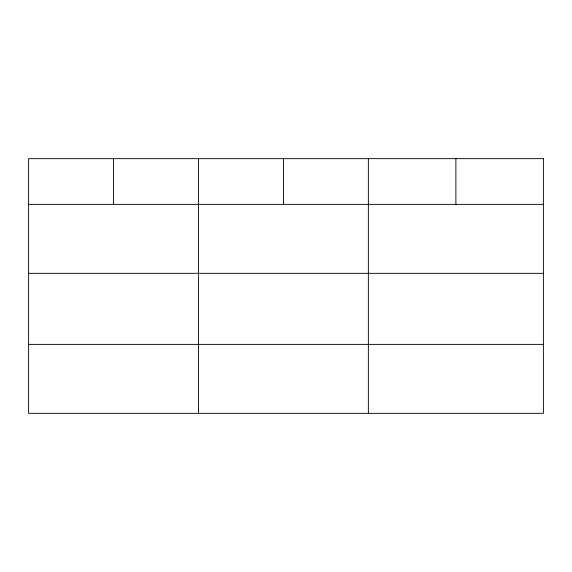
<?xml version="1.0" encoding="UTF-8"?>
<svg xmlns="http://www.w3.org/2000/svg" width="572" height="572" viewBox="0 0 572 572"><rect width="100%" height="100%" fill="white"/><g stroke="black" fill="none" stroke-linecap="round" stroke-linejoin="round"><path stroke-width="0.86" d="M28.6 204.368L543.4 204.368M28.6 273.33L543.4 273.33M28.6 344.38L543.4 344.38M455.884 158.659L455.884 204.368M368.368 158.659L368.368 413.341M283.426 158.659L283.426 204.368M198.484 158.659L198.484 413.341M113.542 158.659L113.542 204.368M543.4 158.659L28.6 158.659L28.6 413.341L543.4 413.341L543.4 158.659"/></g></svg>
